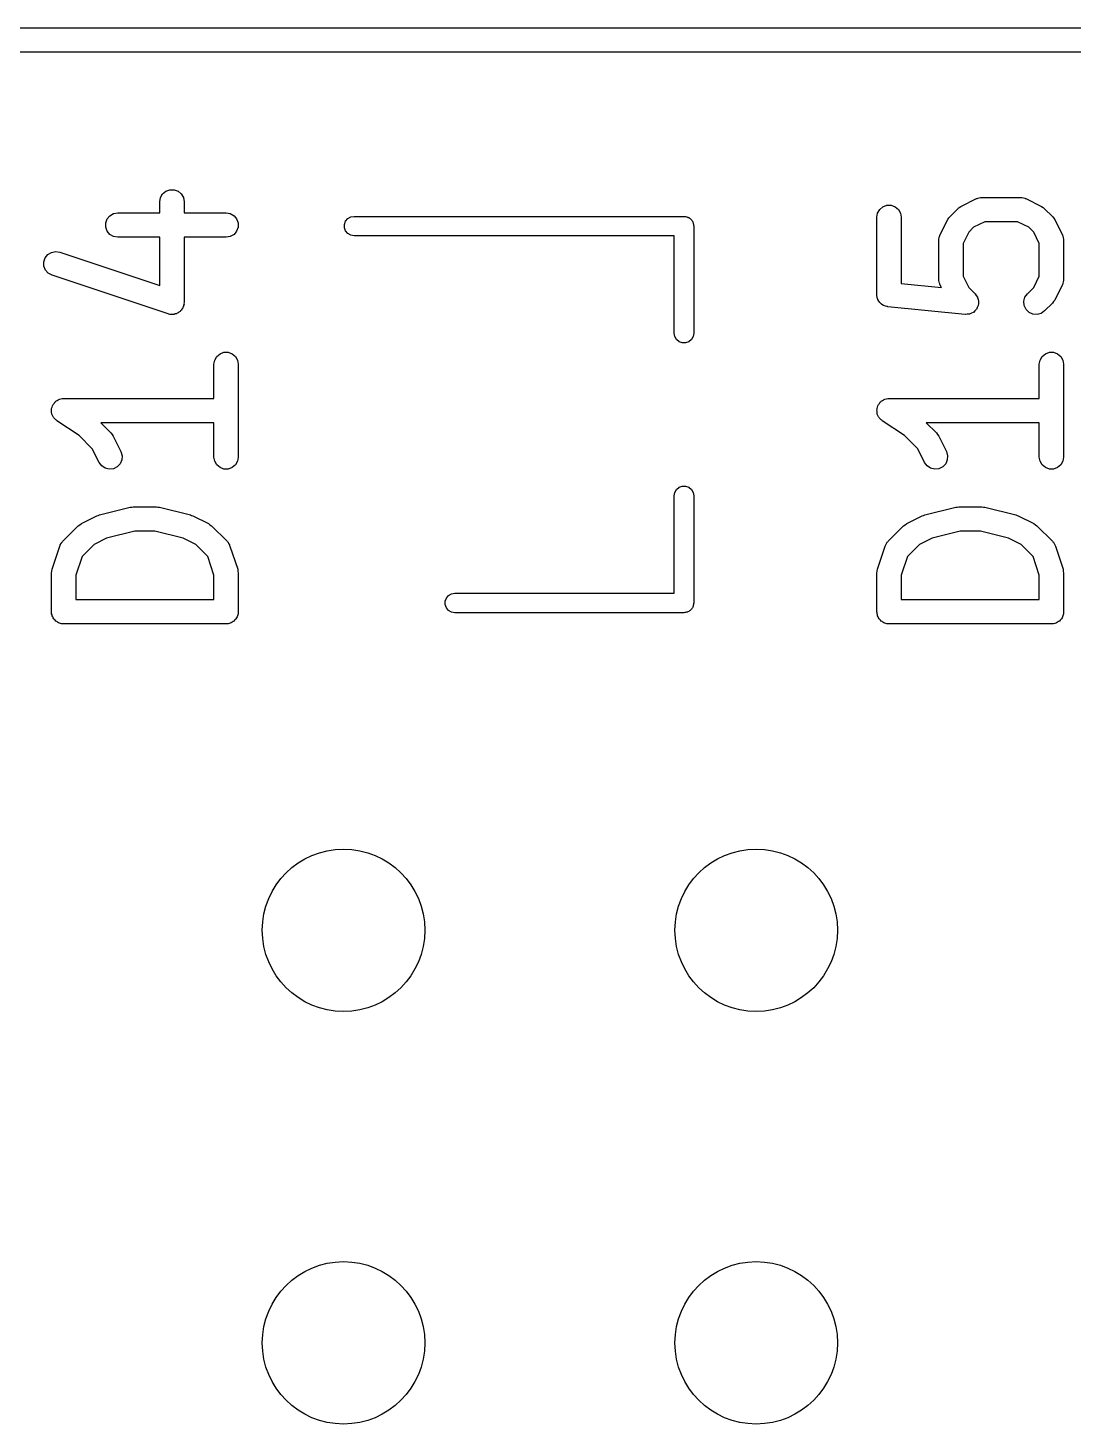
# Model space of a CAD drawing. Extents: x 25 to 125, y -131 to -25.
# Drawn here: x 98.93 to 105.36, y -33.52 to -24.93 of the extents above; entities that cross this region are included whole.
import ezdxf

# ---------------------------------------------------------------- set-up
doc = ezdxf.new("R2010")
doc.units = 0
doc.header["$MEASUREMENT"] = 0
doc.layers.add('BLACK', color=7, linetype='CONTINUOUS')

msp = doc.modelspace()

# ---------------------------------------------------------------- linework, layer by layer
at = {"layer": 'Black'}
for p, q in [((25, -24.925), (125, -24.925)), ((124.925, -25.075), (25.075, -25.075)), ((99.7436, -25.9698), (99.7566, -25.9473)), ((99.7566, -25.9473), (99.7765, -25.9305)), ((99.7765, -25.9305), (99.801, -25.9216)), ((99.801, -25.9216), (99.8271, -25.9216)), ((99.8271, -25.9216), (99.8515, -25.9305)), ((99.8515, -25.9305), (99.8715, -25.9473)), ((99.8715, -25.9473), (99.8845, -25.9698)), ((99.739, -25.9955), (99.7436, -25.9698)), ((99.739, -26.0633), (99.739, -25.9955)), ((99.8845, -25.9698), (99.889, -25.9955)), ((99.889, -25.9955), (99.889, -26.0633)), ((104.157, -26.0651), (104.17, -26.0425)), ((104.17, -26.0425), (104.19, -26.0258)), ((104.19, -26.0258), (104.214, -26.0169)), ((104.214, -26.0169), (104.24, -26.0169)), ((104.24, -26.0169), (104.265, -26.0258)), ((104.265, -26.0258), (104.285, -26.0425)), ((104.285, -26.0425), (104.298, -26.0651)), ((104.603, -26.0853), (104.651, -26.0377)), ((104.651, -26.0377), (104.66, -26.0308)), ((104.66, -26.0308), (104.67, -26.0236)), ((104.67, -26.0236), (104.765, -25.976)), ((104.765, -25.976), (104.769, -25.9748)), ((104.769, -25.9748), (104.773, -25.9726)), ((104.773, -25.9726), (104.782, -25.9711)), ((104.782, -25.9711), (104.79, -25.9686)), ((104.79, -25.9686), (104.795, -25.9688)), ((104.795, -25.9688), (104.799, -25.9681)), ((104.799, -25.9681), (105.037, -25.9681)), ((105.037, -25.9681), (105.041, -25.9688)), ((105.041, -25.9688), (105.045, -25.9686)), ((105.045, -25.9686), (105.054, -25.9711)), ((105.054, -25.9711), (105.063, -25.9726)), ((105.063, -25.9726), (105.066, -25.9748)), ((105.066, -25.9748), (105.07, -25.976)), ((105.07, -25.976), (105.166, -26.0236)), ((105.166, -26.0236), (105.175, -26.0308)), ((105.175, -26.0308), (105.185, -26.0377)), ((105.185, -26.0377), (105.233, -26.0853)), ((99.4069, -26.1253), (99.4158, -26.1008)), ((99.4069, -26.1514), (99.4069, -26.1253)), ((99.4158, -26.1008), (99.4325, -26.0809)), ((99.4325, -26.0809), (99.4551, -26.0679)), ((99.4551, -26.0679), (99.4807, -26.0633)), ((99.4807, -26.0633), (99.739, -26.0633)), ((99.889, -26.0633), (100.147, -26.0633)), ((100.147, -26.0633), (100.173, -26.0679)), ((100.173, -26.0679), (100.196, -26.0809)), ((100.196, -26.0809), (100.212, -26.1008)), ((100.212, -26.1008), (100.221, -26.1253)), ((100.221, -26.1253), (100.221, -26.1514)), ((100.876, -26.1346), (100.883, -26.115)), ((100.883, -26.115), (100.896, -26.099)), ((100.896, -26.099), (100.914, -26.0886)), ((100.914, -26.0886), (100.935, -26.085)), ((100.935, -26.085), (102.965, -26.085)), ((102.965, -26.085), (102.97, -26.0859)), ((102.97, -26.0859), (102.975, -26.0859)), ((102.975, -26.0859), (102.98, -26.0877)), ((102.98, -26.0877), (102.986, -26.0886)), ((102.986, -26.0886), (102.99, -26.0912)), ((102.99, -26.0912), (102.995, -26.093)), ((102.995, -26.093), (102.999, -26.0964)), ((102.999, -26.0964), (103.004, -26.099)), ((103.004, -26.099), (103.007, -26.1031)), ((103.007, -26.1031), (103.011, -26.1064)), ((103.011, -26.1064), (103.014, -26.111)), ((103.014, -26.111), (103.017, -26.115)), ((103.017, -26.115), (103.019, -26.1199)), ((103.019, -26.1199), (103.021, -26.1245)), ((103.021, -26.1245), (103.022, -26.1297)), ((104.152, -26.0907), (104.157, -26.0651)), ((104.152, -26.5669), (104.152, -26.0907)), ((104.298, -26.0651), (104.302, -26.0907)), ((104.302, -26.0907), (104.302, -26.499)), ((104.541, -26.2), (104.589, -26.1048)), ((104.589, -26.1048), (104.596, -26.0951)), ((104.596, -26.0951), (104.603, -26.0853)), ((104.817, -26.1181), (104.748, -26.1524)), ((105.019, -26.1181), (104.817, -26.1181)), ((105.088, -26.1524), (105.019, -26.1181)), ((105.233, -26.0853), (105.24, -26.0951)), ((105.24, -26.0951), (105.247, -26.1048)), ((105.247, -26.1048), (105.294, -26.2)), ((99.4158, -26.1758), (99.4069, -26.1514)), ((99.4325, -26.1958), (99.4158, -26.1758)), ((99.4551, -26.2088), (99.4325, -26.1958)), ((99.4807, -26.2133), (99.4551, -26.2088)), ((99.739, -26.2133), (99.4807, -26.2133)), ((99.739, -26.5105), (99.739, -26.2133)), ((100.147, -26.2133), (99.889, -26.2133)), ((99.889, -26.2133), (99.889, -26.6145)), ((100.173, -26.2088), (100.147, -26.2133)), ((100.196, -26.1958), (100.173, -26.2088)), ((100.212, -26.1758), (100.196, -26.1958)), ((100.221, -26.1514), (100.212, -26.1758)), ((100.876, -26.1554), (100.876, -26.1346)), ((100.883, -26.175), (100.876, -26.1554)), ((100.896, -26.191), (100.883, -26.175)), ((100.914, -26.2014), (100.896, -26.191)), ((100.935, -26.205), (100.914, -26.2014)), ((102.905, -26.205), (100.935, -26.205)), ((102.905, -26.805), (102.905, -26.205)), ((103.022, -26.1297), (103.024, -26.1346)), ((103.024, -26.1346), (103.024, -26.1398)), ((103.024, -26.1398), (103.025, -26.145)), ((103.025, -26.145), (103.025, -26.805)), ((104.536, -26.2166), (104.538, -26.2079)), ((104.538, -26.2079), (104.54, -26.2042)), ((104.54, -26.2042), (104.541, -26.2)), ((104.718, -26.1828), (104.683, -26.2513)), ((104.748, -26.1524), (104.718, -26.1828)), ((105.118, -26.1828), (105.088, -26.1524)), ((105.152, -26.2513), (105.118, -26.1828)), ((105.294, -26.2), (105.296, -26.2042)), ((105.296, -26.2042), (105.298, -26.2079)), ((105.298, -26.2079), (105.299, -26.2166)), ((104.533, -26.2336), (104.534, -26.2293)), ((104.533, -26.4717), (104.533, -26.2336)), ((104.534, -26.225), (104.536, -26.2166)), ((104.534, -26.2293), (104.534, -26.225)), ((104.683, -26.2513), (104.683, -26.454)), ((105.152, -26.454), (105.152, -26.2513)), ((105.299, -26.2166), (105.302, -26.225)), ((105.302, -26.225), (105.302, -26.2293)), ((105.302, -26.2293), (105.302, -26.2336)), ((105.302, -26.2336), (105.302, -26.4717)), ((99.0256, -26.3654), (99.0338, -26.3407)), ((99.0263, -26.3915), (99.0256, -26.3654)), ((99.0338, -26.3407), (99.05, -26.3203)), ((99.05, -26.3203), (99.0722, -26.3067)), ((99.0722, -26.3067), (99.0977, -26.3015)), ((99.0977, -26.3015), (99.1235, -26.3053)), ((99.1235, -26.3053), (99.739, -26.5105)), ((99.0359, -26.4157), (99.0263, -26.3915)), ((99.0531, -26.4352), (99.0359, -26.4157)), ((99.076, -26.4476), (99.0531, -26.4352)), ((99.7903, -26.6857), (99.076, -26.4476)), ((104.534, -26.4759), (104.533, -26.4717)), ((104.683, -26.454), (104.718, -26.5225)), ((105.118, -26.5225), (105.152, -26.454)), ((105.302, -26.4717), (105.302, -26.4759)), ((104.302, -26.499), (104.551, -26.5238)), ((104.534, -26.4802), (104.534, -26.4759)), ((104.536, -26.4887), (104.534, -26.4802)), ((104.538, -26.4973), (104.536, -26.4887)), ((104.54, -26.5011), (104.538, -26.4973)), ((104.541, -26.5052), (104.54, -26.5011)), ((104.551, -26.5238), (104.541, -26.5052)), ((104.718, -26.5225), (104.757, -26.5615)), ((105.079, -26.5615), (105.118, -26.5225)), ((105.294, -26.5052), (105.247, -26.6004)), ((105.296, -26.5011), (105.294, -26.5052)), ((105.298, -26.4973), (105.296, -26.5011)), ((105.299, -26.4887), (105.298, -26.4973)), ((105.302, -26.4802), (105.299, -26.4887)), ((105.302, -26.4759), (105.302, -26.4802)), ((99.8845, -26.6402), (99.8818, -26.645)), ((99.8858, -26.6327), (99.8845, -26.6402)), ((99.8882, -26.6255), (99.8858, -26.6327)), ((99.889, -26.6145), (99.8881, -26.62)), ((99.8881, -26.62), (99.8882, -26.6255)), ((104.153, -26.5697), (104.152, -26.5669)), ((104.153, -26.5725), (104.153, -26.5697)), ((104.155, -26.5825), (104.153, -26.5725)), ((104.157, -26.5926), (104.155, -26.5825)), ((104.158, -26.595), (104.157, -26.5926)), ((104.159, -26.5978), (104.158, -26.595)), ((104.165, -26.6062), (104.159, -26.5978)), ((104.17, -26.6151), (104.165, -26.6062)), ((104.172, -26.6169), (104.17, -26.6151)), ((104.174, -26.6193), (104.172, -26.6169)), ((104.182, -26.6253), (104.174, -26.6193)), ((104.19, -26.6319), (104.182, -26.6253)), ((104.193, -26.6328), (104.19, -26.6319)), ((104.195, -26.6345), (104.193, -26.6328)), ((104.205, -26.6373), (104.195, -26.6345)), ((104.214, -26.6408), (104.205, -26.6373)), ((104.217, -26.6408), (104.214, -26.6408)), ((104.22, -26.6415), (104.217, -26.6408)), ((104.696, -26.6892), (104.22, -26.6415)), ((104.757, -26.5615), (104.757, -26.5619)), ((104.757, -26.5619), (104.757, -26.5622)), ((104.757, -26.5622), (104.764, -26.5726)), ((104.764, -26.5726), (104.772, -26.5828)), ((104.776, -26.6348), (104.77, -26.6462)), ((104.772, -26.5828), (104.772, -26.5833)), ((104.772, -26.5833), (104.772, -26.5837)), ((104.772, -26.5837), (104.775, -26.5959)), ((104.775, -26.5959), (104.778, -26.608)), ((104.777, -26.6215), (104.776, -26.6339)), ((104.776, -26.6339), (104.776, -26.6344)), ((104.776, -26.6344), (104.776, -26.6348)), ((104.778, -26.6089), (104.777, -26.6215)), ((104.778, -26.608), (104.778, -26.6085)), ((104.778, -26.6085), (104.778, -26.6089)), ((105.057, -26.608), (105.064, -26.5828)), ((105.06, -26.6339), (105.057, -26.608)), ((105.071, -26.6575), (105.06, -26.6339)), ((105.064, -26.5828), (105.079, -26.5615)), ((105.233, -26.6199), (105.185, -26.6676)), ((105.24, -26.6101), (105.233, -26.6199)), ((105.247, -26.6004), (105.24, -26.6101)), ((99.7958, -26.6865), (99.7903, -26.6857)), ((99.801, -26.6884), (99.7958, -26.6865)), ((99.8086, -26.6884), (99.801, -26.6884)), ((99.8161, -26.6895), (99.8086, -26.6884)), ((99.8215, -26.6884), (99.8161, -26.6895)), ((99.8271, -26.6884), (99.8215, -26.6884)), ((99.8342, -26.6858), (99.8271, -26.6884)), ((99.8416, -26.6843), (99.8342, -26.6858)), ((99.8463, -26.6814), (99.8416, -26.6843)), ((99.8515, -26.6795), (99.8463, -26.6814)), ((99.8574, -26.6746), (99.8515, -26.6795)), ((99.8638, -26.6706), (99.8574, -26.6746)), ((99.8673, -26.6663), (99.8638, -26.6706)), ((99.8715, -26.6627), (99.8673, -26.6663)), ((99.8753, -26.6562), (99.8715, -26.6627)), ((99.88, -26.6502), (99.8753, -26.6562)), ((99.8818, -26.645), (99.88, -26.6502)), ((104.697, -26.6891), (104.696, -26.6892)), ((104.709, -26.6881), (104.697, -26.6892)), ((104.697, -26.6892), (104.697, -26.6891)), ((104.722, -26.6872), (104.709, -26.6881)), ((104.723, -26.687), (104.722, -26.6872)), ((104.734, -26.6817), (104.723, -26.687)), ((104.723, -26.687), (104.723, -26.687)), ((104.746, -26.6765), (104.734, -26.6817)), ((104.747, -26.676), (104.746, -26.6762)), ((104.746, -26.6762), (104.746, -26.6765)), ((104.755, -26.6671), (104.747, -26.676)), ((104.764, -26.6583), (104.755, -26.6671)), ((104.765, -26.6579), (104.764, -26.6583)), ((104.77, -26.6462), (104.765, -26.6575)), ((104.765, -26.6575), (104.765, -26.6579)), ((105.089, -26.676), (105.071, -26.6575)), ((105.113, -26.687), (105.089, -26.676)), ((105.139, -26.6892), (105.113, -26.687)), ((105.164, -26.6825), (105.139, -26.6892)), ((105.185, -26.6676), (105.164, -26.6825)), ((102.909, -26.8255), (102.905, -26.805)), ((103.025, -26.805), (103.021, -26.8255)), ((102.919, -26.8436), (102.909, -26.8255)), ((102.935, -26.857), (102.919, -26.8436)), ((102.955, -26.8641), (102.935, -26.857)), ((102.975, -26.8641), (102.955, -26.8641)), ((102.995, -26.857), (102.975, -26.8641)), ((103.011, -26.8436), (102.995, -26.857)), ((103.021, -26.8255), (103.011, -26.8436)), ((100.072, -26.9955), (100.077, -26.9698)), ((100.077, -26.9698), (100.09, -26.9473)), ((100.09, -26.9473), (100.11, -26.9305)), ((100.11, -26.9305), (100.134, -26.9216)), ((100.134, -26.9216), (100.16, -26.9216)), ((100.16, -26.9216), (100.185, -26.9305)), ((100.185, -26.9305), (100.205, -26.9473)), ((100.205, -26.9473), (100.218, -26.9698)), ((100.218, -26.9698), (100.222, -26.9955)), ((105.152, -26.9955), (105.157, -26.9698)), ((105.157, -26.9698), (105.17, -26.9473)), ((105.17, -26.9473), (105.19, -26.9305)), ((105.19, -26.9305), (105.214, -26.9216)), ((105.214, -26.9216), (105.24, -26.9216)), ((105.24, -26.9216), (105.265, -26.9305)), ((105.265, -26.9305), (105.285, -26.9473)), ((105.285, -26.9473), (105.298, -26.9698)), ((105.298, -26.9698), (105.302, -26.9955)), ((100.072, -27.2062), (100.072, -26.9955)), ((100.222, -26.9955), (100.222, -27.5669)), ((105.152, -27.2062), (105.152, -26.9955)), ((105.302, -26.9955), (105.302, -27.5669)), ((99.081, -27.2476), (99.0824, -27.2437)), ((99.0824, -27.2437), (99.0882, -27.2368)), ((99.0882, -27.2368), (99.0931, -27.2294)), ((99.0931, -27.2294), (99.0965, -27.2269)), ((99.0965, -27.2269), (99.0992, -27.2237)), ((99.0992, -27.2237), (99.1069, -27.2193)), ((99.1069, -27.2193), (99.1141, -27.214)), ((99.1141, -27.214), (99.1181, -27.2128)), ((99.1181, -27.2128), (99.1217, -27.2107)), ((99.1217, -27.2107), (99.1305, -27.2092)), ((99.1305, -27.2092), (99.1391, -27.2066)), ((99.1391, -27.2066), (99.1433, -27.2069)), ((99.1433, -27.2069), (99.1474, -27.2062)), ((99.1474, -27.2062), (100.072, -27.2062)), ((104.161, -27.2476), (104.162, -27.2437)), ((104.162, -27.2437), (104.168, -27.2368)), ((104.168, -27.2368), (104.173, -27.2294)), ((104.173, -27.2294), (104.177, -27.2269)), ((104.177, -27.2269), (104.179, -27.2237)), ((104.179, -27.2237), (104.187, -27.2193)), ((104.187, -27.2193), (104.194, -27.214)), ((104.194, -27.214), (104.198, -27.2128)), ((104.198, -27.2128), (104.202, -27.2107)), ((104.202, -27.2107), (104.211, -27.2092)), ((104.211, -27.2092), (104.219, -27.2066)), ((104.219, -27.2066), (104.223, -27.2069)), ((104.223, -27.2069), (104.227, -27.2062)), ((104.227, -27.2062), (105.152, -27.2062)), ((99.0725, -27.2764), (99.0735, -27.2723)), ((99.0735, -27.2853), (99.0725, -27.2764)), ((99.0735, -27.2682), (99.0766, -27.2598)), ((99.0735, -27.2723), (99.0735, -27.2682)), ((99.0735, -27.2942), (99.0735, -27.2853)), ((99.0749, -27.2981), (99.0735, -27.2942)), ((99.0754, -27.3023), (99.0749, -27.2981)), ((99.0794, -27.3103), (99.0754, -27.3023)), ((99.0766, -27.2598), (99.0787, -27.2511)), ((99.0787, -27.2511), (99.081, -27.2476)), ((99.0824, -27.3187), (99.0794, -27.3103)), ((99.0851, -27.3219), (99.0824, -27.3187)), ((99.0869, -27.3256), (99.0851, -27.3219)), ((99.0934, -27.3318), (99.0869, -27.3256)), ((99.0992, -27.3386), (99.0934, -27.3318)), ((104.153, -27.2764), (104.154, -27.2723)), ((104.154, -27.2853), (104.153, -27.2764)), ((104.154, -27.2682), (104.157, -27.2598)), ((104.154, -27.2723), (104.154, -27.2682)), ((104.154, -27.2942), (104.154, -27.2853)), ((104.155, -27.2981), (104.154, -27.2942)), ((104.155, -27.3023), (104.155, -27.2981)), ((104.159, -27.3103), (104.155, -27.3023)), ((104.157, -27.2598), (104.159, -27.2511)), ((104.159, -27.2511), (104.161, -27.2476)), ((104.162, -27.3187), (104.159, -27.3103)), ((104.165, -27.3219), (104.162, -27.3187)), ((104.167, -27.3256), (104.165, -27.3219)), ((104.173, -27.3318), (104.167, -27.3256)), ((104.179, -27.3386), (104.173, -27.3318)), ((99.1028, -27.3407), (99.0992, -27.3386)), ((99.1058, -27.3436), (99.1028, -27.3407)), ((99.2425, -27.4347), (99.1058, -27.3436)), ((100.072, -27.3562), (99.3761, -27.3562)), ((99.3761, -27.3562), (99.4385, -27.4186)), ((100.072, -27.5669), (100.072, -27.3562)), ((104.183, -27.3407), (104.179, -27.3386)), ((104.186, -27.3436), (104.183, -27.3407)), ((104.322, -27.4347), (104.186, -27.3436)), ((105.152, -27.3562), (104.456, -27.3562)), ((104.456, -27.3562), (104.519, -27.4186)), ((105.152, -27.5669), (105.152, -27.3562)), ((99.3238, -27.5161), (99.2425, -27.4347)), ((99.4385, -27.4186), (99.4454, -27.4285)), ((99.4454, -27.4285), (99.4526, -27.4381)), ((99.4526, -27.4381), (99.5002, -27.5334)), ((104.404, -27.5161), (104.322, -27.4347)), ((104.519, -27.4186), (104.525, -27.4285)), ((104.525, -27.4285), (104.533, -27.4381)), ((104.533, -27.4381), (104.58, -27.5334)), ((99.366, -27.6004), (99.3238, -27.5161)), ((99.506, -27.5843), (99.4957, -27.6082)), ((99.5002, -27.5334), (99.5076, -27.5583)), ((99.5076, -27.5583), (99.506, -27.5843)), ((100.077, -27.5926), (100.072, -27.5669)), ((100.222, -27.5669), (100.218, -27.5926)), ((104.446, -27.6004), (104.404, -27.5161)), ((104.586, -27.5843), (104.576, -27.6082)), ((104.58, -27.5334), (104.588, -27.5583)), ((104.588, -27.5583), (104.586, -27.5843)), ((105.157, -27.5926), (105.152, -27.5669)), ((105.302, -27.5669), (105.298, -27.5926)), ((99.3815, -27.6214), (99.366, -27.6004)), ((99.4033, -27.6357), (99.3815, -27.6214)), ((99.4286, -27.6418), (99.4033, -27.6357)), ((99.4545, -27.6388), (99.4286, -27.6418)), ((99.4778, -27.6271), (99.4545, -27.6388)), ((99.4957, -27.6082), (99.4778, -27.6271)), ((100.09, -27.6151), (100.077, -27.5926)), ((100.11, -27.6319), (100.09, -27.6151)), ((100.134, -27.6408), (100.11, -27.6319)), ((100.16, -27.6408), (100.134, -27.6408)), ((100.185, -27.6319), (100.16, -27.6408)), ((100.205, -27.6151), (100.185, -27.6319)), ((100.218, -27.5926), (100.205, -27.6151)), ((104.462, -27.6214), (104.446, -27.6004)), ((104.483, -27.6357), (104.462, -27.6214)), ((104.509, -27.6418), (104.483, -27.6357)), ((104.534, -27.6388), (104.509, -27.6418)), ((104.558, -27.6271), (104.534, -27.6388)), ((104.576, -27.6082), (104.558, -27.6271)), ((105.17, -27.6151), (105.157, -27.5926)), ((105.19, -27.6319), (105.17, -27.6151)), ((105.214, -27.6408), (105.19, -27.6319)), ((105.24, -27.6408), (105.214, -27.6408)), ((105.265, -27.6319), (105.24, -27.6408)), ((105.285, -27.6151), (105.265, -27.6319)), ((105.298, -27.5926), (105.285, -27.6151)), ((102.919, -27.7664), (102.935, -27.753)), ((102.935, -27.753), (102.955, -27.7459)), ((102.955, -27.7459), (102.975, -27.7459)), ((102.975, -27.7459), (102.995, -27.753)), ((102.995, -27.753), (103.011, -27.7664)), ((102.905, -27.805), (102.909, -27.7845)), ((102.905, -28.405), (102.905, -27.805)), ((102.909, -27.7845), (102.919, -27.7664)), ((103.011, -27.7664), (103.021, -27.7845)), ((103.021, -27.7845), (103.025, -27.805)), ((103.025, -27.805), (103.025, -28.465)), ((99.2567, -27.976), (99.3519, -27.9284)), ((99.3519, -27.9284), (99.3598, -27.9261)), ((99.3598, -27.9261), (99.3673, -27.9227)), ((99.3673, -27.9227), (99.5578, -27.8751)), ((99.5578, -27.8751), (99.5669, -27.8744)), ((99.5669, -27.8744), (99.576, -27.8729)), ((99.576, -27.8729), (99.7188, -27.8729)), ((99.7188, -27.8729), (99.7278, -27.8744)), ((99.7278, -27.8744), (99.737, -27.8751)), ((99.737, -27.8751), (99.9275, -27.9227)), ((99.9275, -27.9227), (99.935, -27.9261)), ((99.935, -27.9261), (99.9428, -27.9284)), ((99.9428, -27.9284), (100.038, -27.976)), ((104.337, -27.976), (104.432, -27.9284)), ((104.432, -27.9284), (104.44, -27.9261)), ((104.44, -27.9261), (104.447, -27.9227)), ((104.447, -27.9227), (104.638, -27.8751)), ((104.638, -27.8751), (104.647, -27.8744)), ((104.647, -27.8744), (104.656, -27.8729)), ((104.656, -27.8729), (104.799, -27.8729)), ((104.799, -27.8729), (104.808, -27.8744)), ((104.808, -27.8744), (104.817, -27.8751)), ((104.817, -27.8751), (105.007, -27.9227)), ((105.007, -27.9227), (105.015, -27.9261)), ((105.015, -27.9261), (105.023, -27.9284)), ((105.023, -27.9284), (105.118, -27.976)), ((99.142, -28.0853), (99.2372, -27.9901)), ((99.2372, -27.9901), (99.2471, -27.9832)), ((99.2471, -27.9832), (99.2567, -27.976)), ((100.038, -27.976), (100.048, -27.9832)), ((100.048, -27.9832), (100.058, -27.9901)), ((100.058, -27.9901), (100.153, -28.0853)), ((104.222, -28.0853), (104.317, -27.9901)), ((104.317, -27.9901), (104.327, -27.9832)), ((104.327, -27.9832), (104.337, -27.976)), ((105.118, -27.976), (105.128, -27.9832)), ((105.128, -27.9832), (105.138, -27.9901)), ((105.138, -27.9901), (105.233, -28.0853)), ((99.127, -28.1066), (99.1321, -28.0994)), ((99.1321, -28.0994), (99.1363, -28.0917)), ((99.1363, -28.0917), (99.1395, -28.0888)), ((99.1395, -28.0888), (99.142, -28.0853)), ((99.3347, -28.1047), (99.2606, -28.1788)), ((99.4117, -28.0662), (99.3347, -28.1047)), ((99.5852, -28.0229), (99.4117, -28.0662)), ((99.7096, -28.0229), (99.5852, -28.0229)), ((99.8831, -28.0662), (99.7096, -28.0229)), ((99.9601, -28.1047), (99.8831, -28.0662)), ((100.034, -28.1788), (99.9601, -28.1047)), ((100.153, -28.0853), (100.155, -28.0888)), ((100.155, -28.0888), (100.159, -28.0917)), ((100.159, -28.0917), (100.163, -28.0994)), ((100.163, -28.0994), (100.168, -28.1066)), ((104.207, -28.1066), (104.212, -28.0994)), ((104.212, -28.0994), (104.216, -28.0917)), ((104.216, -28.0917), (104.219, -28.0888)), ((104.219, -28.0888), (104.222, -28.0853)), ((104.415, -28.1047), (104.341, -28.1788)), ((104.492, -28.0662), (104.415, -28.1047)), ((104.665, -28.0229), (104.492, -28.0662)), ((104.79, -28.0229), (104.665, -28.0229)), ((104.963, -28.0662), (104.79, -28.0229)), ((105.04, -28.1047), (104.963, -28.0662)), ((105.114, -28.1788), (105.04, -28.1047)), ((105.233, -28.0853), (105.235, -28.0888)), ((105.235, -28.0888), (105.239, -28.0917)), ((105.239, -28.0917), (105.243, -28.0994)), ((105.243, -28.0994), (105.248, -28.1066)), ((99.0762, -28.2575), (99.1238, -28.1146)), ((99.1238, -28.1146), (99.1259, -28.1108)), ((99.1259, -28.1108), (99.127, -28.1066)), ((99.2606, -28.1788), (99.2224, -28.2934)), ((100.072, -28.2934), (100.034, -28.1788)), ((100.168, -28.1066), (100.169, -28.1108)), ((100.169, -28.1108), (100.171, -28.1146)), ((100.171, -28.1146), (100.219, -28.2575)), ((104.156, -28.2575), (104.204, -28.1146)), ((104.204, -28.1146), (104.206, -28.1108)), ((104.206, -28.1108), (104.207, -28.1066)), ((104.341, -28.1788), (104.302, -28.2934)), ((105.152, -28.2934), (105.114, -28.1788)), ((105.248, -28.1066), (105.249, -28.1108)), ((105.249, -28.1108), (105.251, -28.1146)), ((105.251, -28.1146), (105.299, -28.2575)), ((99.0724, -28.2812), (99.0745, -28.2693)), ((99.0745, -28.2693), (99.0762, -28.2575)), ((100.219, -28.2575), (100.22, -28.2693)), ((100.22, -28.2693), (100.222, -28.2812)), ((104.152, -28.2812), (104.154, -28.2693)), ((104.154, -28.2693), (104.156, -28.2575)), ((105.299, -28.2575), (105.3, -28.2693)), ((105.3, -28.2693), (105.302, -28.2812)), ((99.0724, -28.5193), (99.0724, -28.2812)), ((99.2224, -28.2934), (99.2224, -28.4443)), ((100.072, -28.4443), (100.072, -28.2934)), ((100.222, -28.2812), (100.222, -28.5193)), ((104.152, -28.5193), (104.152, -28.2812)), ((104.302, -28.2934), (104.302, -28.4443)), ((105.152, -28.4443), (105.152, -28.2934)), ((105.302, -28.2812), (105.302, -28.5193)), ((99.2224, -28.4443), (100.072, -28.4443)), ((101.496, -28.4546), (101.503, -28.435)), ((101.503, -28.435), (101.516, -28.419)), ((101.516, -28.419), (101.534, -28.4086)), ((101.534, -28.4086), (101.555, -28.405)), ((101.555, -28.405), (102.905, -28.405)), ((104.302, -28.4443), (105.152, -28.4443)), ((99.0735, -28.5257), (99.0724, -28.5193)), ((99.0735, -28.5323), (99.0735, -28.5257)), ((99.0758, -28.5385), (99.0735, -28.5323)), ((100.221, -28.5323), (100.219, -28.5385)), ((100.222, -28.5193), (100.221, -28.5257)), ((100.221, -28.5257), (100.221, -28.5323)), ((101.496, -28.4754), (101.496, -28.4546)), ((101.503, -28.495), (101.496, -28.4754)), ((101.516, -28.511), (101.503, -28.495)), ((101.534, -28.5214), (101.516, -28.511)), ((101.555, -28.525), (101.534, -28.5214)), ((102.965, -28.525), (101.555, -28.525)), ((102.97, -28.5241), (102.965, -28.525)), ((102.975, -28.5241), (102.97, -28.5241)), ((102.98, -28.5223), (102.975, -28.5241)), ((102.986, -28.5214), (102.98, -28.5223)), ((102.99, -28.5188), (102.986, -28.5214)), ((102.995, -28.517), (102.99, -28.5188)), ((102.999, -28.5136), (102.995, -28.517)), ((103.004, -28.511), (102.999, -28.5136)), ((103.007, -28.5069), (103.004, -28.511)), ((103.011, -28.5036), (103.007, -28.5069)), ((103.014, -28.499), (103.011, -28.5036)), ((103.017, -28.495), (103.014, -28.499)), ((103.019, -28.4901), (103.017, -28.495)), ((103.021, -28.4855), (103.019, -28.4901)), ((103.022, -28.4803), (103.021, -28.4855)), ((103.024, -28.4754), (103.022, -28.4803)), ((103.025, -28.465), (103.024, -28.4702)), ((103.024, -28.4702), (103.024, -28.4754)), ((104.154, -28.5257), (104.152, -28.5193)), ((104.154, -28.5323), (104.154, -28.5257)), ((104.156, -28.5385), (104.154, -28.5323)), ((105.301, -28.5323), (105.299, -28.5385)), ((105.302, -28.5193), (105.301, -28.5257)), ((105.301, -28.5257), (105.301, -28.5323)), ((99.0769, -28.5449), (99.0758, -28.5385)), ((99.0802, -28.5506), (99.0769, -28.5449)), ((99.0824, -28.5568), (99.0802, -28.5506)), ((99.0866, -28.5618), (99.0824, -28.5568)), ((99.0899, -28.5675), (99.0866, -28.5618)), ((99.095, -28.5717), (99.0899, -28.5675)), ((99.0992, -28.5767), (99.095, -28.5717)), ((99.1049, -28.58), (99.0992, -28.5767)), ((99.1099, -28.5842), (99.1049, -28.58)), ((99.116, -28.5865), (99.1099, -28.5842)), ((99.1217, -28.5898), (99.116, -28.5865)), ((99.1282, -28.5909), (99.1217, -28.5898)), ((99.1344, -28.5931), (99.1282, -28.5909)), ((99.1409, -28.5931), (99.1344, -28.5931)), ((99.1474, -28.5943), (99.1409, -28.5931)), ((100.147, -28.5943), (99.1474, -28.5943)), ((100.154, -28.5931), (100.147, -28.5943)), ((100.16, -28.5931), (100.154, -28.5931)), ((100.167, -28.5909), (100.16, -28.5931)), ((100.173, -28.5898), (100.167, -28.5909)), ((100.179, -28.5865), (100.173, -28.5898)), ((100.185, -28.5842), (100.179, -28.5865)), ((100.19, -28.58), (100.185, -28.5842)), ((100.196, -28.5767), (100.19, -28.58)), ((100.2, -28.5717), (100.196, -28.5767)), ((100.205, -28.5675), (100.2, -28.5717)), ((100.208, -28.5618), (100.205, -28.5675)), ((100.212, -28.5568), (100.208, -28.5618)), ((100.215, -28.5506), (100.212, -28.5568)), ((100.218, -28.5449), (100.215, -28.5506)), ((100.219, -28.5385), (100.218, -28.5449)), ((104.157, -28.5449), (104.156, -28.5385)), ((104.16, -28.5506), (104.157, -28.5449)), ((104.162, -28.5568), (104.16, -28.5506)), ((104.167, -28.5618), (104.162, -28.5568)), ((104.17, -28.5675), (104.167, -28.5618)), ((104.175, -28.5717), (104.17, -28.5675)), ((104.179, -28.5767), (104.175, -28.5717)), ((104.185, -28.58), (104.179, -28.5767)), ((104.19, -28.5842), (104.185, -28.58)), ((104.196, -28.5865), (104.19, -28.5842)), ((104.202, -28.5898), (104.196, -28.5865)), ((104.208, -28.5909), (104.202, -28.5898)), ((104.214, -28.5931), (104.208, -28.5909)), ((104.221, -28.5931), (104.214, -28.5931)), ((104.227, -28.5943), (104.221, -28.5931)), ((105.227, -28.5943), (104.227, -28.5943)), ((105.234, -28.5931), (105.227, -28.5943)), ((105.24, -28.5931), (105.234, -28.5931)), ((105.247, -28.5909), (105.24, -28.5931)), ((105.253, -28.5898), (105.247, -28.5909)), ((105.259, -28.5865), (105.253, -28.5898)), ((105.265, -28.5842), (105.259, -28.5865)), ((105.27, -28.58), (105.265, -28.5842)), ((105.276, -28.5767), (105.27, -28.58)), ((105.28, -28.5717), (105.276, -28.5767)), ((105.285, -28.5675), (105.28, -28.5717)), ((105.288, -28.5618), (105.285, -28.5675)), ((105.292, -28.5568), (105.288, -28.5618)), ((105.295, -28.5506), (105.292, -28.5568)), ((105.298, -28.5449), (105.295, -28.5506)), ((105.299, -28.5385), (105.298, -28.5449))]:
    msp.add_line(p, q, dxfattribs=at)
for centre in [(100.87, -30.48), (100.87, -30.48), (103.41, -30.48), (103.41, -30.48), (100.87, -33.02), (100.87, -33.02), (103.41, -33.02), (103.41, -33.02)]:
    msp.add_circle(centre, 0.5, dxfattribs=at)

doc.saveas('drawing.dxf')
